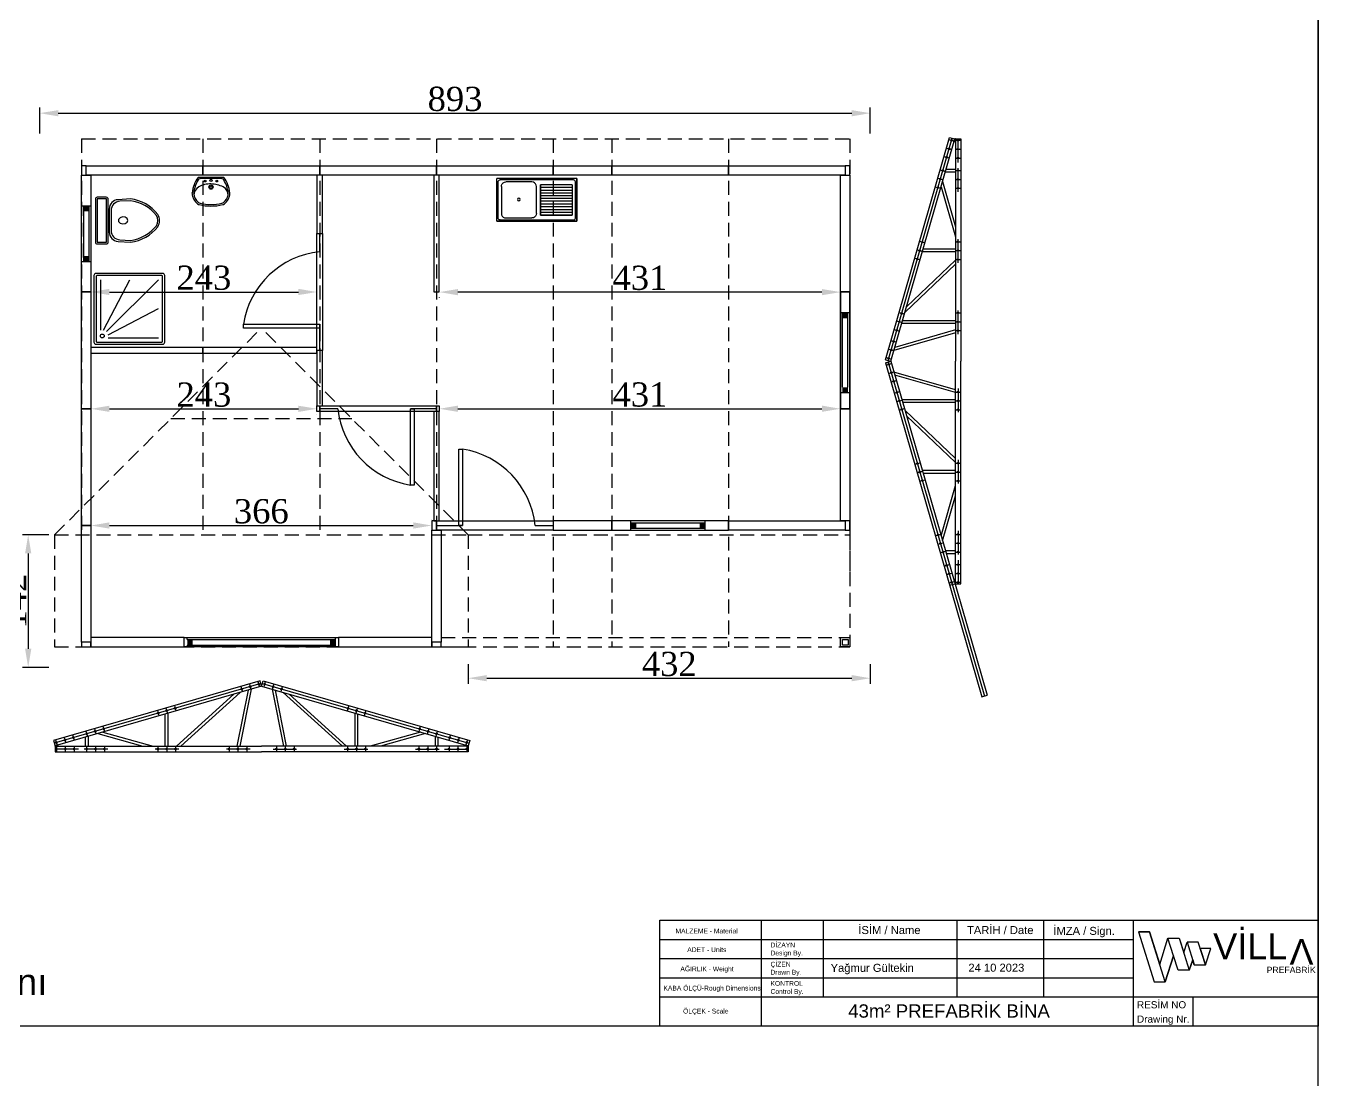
# Model space of a CAD drawing. Header units: millimetres. Extents: x 207124 to 218642, y -214832 to -203379.
# Drawn here: x 208534 to 209950, y -207073 to -205941 of the extents above; entities that cross this region are included whole.
import ezdxf
from ezdxf.enums import TextEntityAlignment as Align

# ---------------------------------------------------------------- set-up
doc = ezdxf.new("R2010")
doc.units = ezdxf.units.MM
doc.header["$MEASUREMENT"] = 0
doc.linetypes.add('DASHED', pattern=[0.75, 0.5, -0.25])
for name, color, linetype in [('1', 250, 'Continuous'), ('Block1', 255, 'Continuous'), ('DUVAR', 7, 'Continuous'), ('KAPI-PEN', 3, 'Continuous'), ('PANO', 11, 'Continuous'), ('TEFRIS', 4, 'Continuous'), ('ZEMİN', 191, 'Continuous'), ('ÖLÇÜLENDİRME', 121, 'Continuous')]:
    doc.layers.add(name, color=color, linetype=linetype)
doc.styles.add('133', font='times.ttf')
doc.styles.get("Standard").update_dxf_attribs({"font": 'arial.ttf'})
doc.dimstyles.new('MAKAS', dxfattribs={"dimscale": 20, "dimtxt": 1.3, "dimasz": 1, "dimexe": 0.3, "dimexo": 0.3, "dimgap": 0.1, "dimtad": 1, "dimrnd": 1, "dimzin": 12, "dimdsep": 46, "dimlunit": 6, "dimtxsty": '133', "dimcen": 0.8, "dimdle": 0.0005, "dimclrd": 4, "dimclre": 6, "dimclrt": 2, "dimazin": 3, "dimtfac": 1, "dimtmove": 0, "dimatfit": 2, "dimldrblk": 'DOTSMALL', "dimfxl": 0, "dimtolj": 1, "dimtzin": 0, "dimarcsym": 0})

# ---------------------------------------------------------------- blocks, each defined once
blk = doc.blocks.new('110')
blk.add_lwpolyline([(74265.2, -40100.5), (74265.2, -40226), (74275.2, -40226), (74275.2, -40100.5)], close=True)
blk = doc.blocks.new('jyt')
at = {"layer": 'PANO', "color": 1}
for p, q in [((-19934.2, -6827.4), (-19934.2, -6747.4)), ((-19928.2, -6827.4), (-19928.2, -6747.4))]:
    blk.add_line(p, q, dxfattribs=at)
for points in [[(-19926.2, -6747.4), (-19936.2, -6747.4)], [(-19926.2, -6833.4), (-19936.2, -6833.4)]]:
    blk.add_lwpolyline(points, dxfattribs=at)
for points in [[(-19928.2, -6747.4), (-19928.2, -6753.4), (-19934.2, -6747.4), (-19934.2, -6753.4)], [(-19928.2, -6833.4), (-19928.2, -6827.4), (-19934.2, -6833.4), (-19934.2, -6827.4)]]:
    blk.add_solid(points, dxfattribs=at)
blk = doc.blocks.new('113')
for points in [[(74265.2, -40728), (74265.2, -40853.5), (74275.2, -40853.5), (74275.2, -40728)], [(74265.2, -40728), (74265.2, -40853.5), (74275.2, -40853.5), (74275.2, -40728)], [(74275.2, -40853.5), (74275.2, -40728), (74265.2, -40728), (74265.2, -40853.5)]]:
    blk.add_lwpolyline(points, close=True)
at = {"layer": 'KAPI-PEN'}
for points in [[(74270.2, -40728), (74270.2, -40756)], [(74270.2, -40834), (74270.2, -40853.5)]]:
    blk.add_lwpolyline(points, dxfattribs=at)
blk.add_lwpolyline([(74270.2, -40834, -0.341049), (74188.2, -40756), (74270.2, -40756), (74270.2, -40752), (74188.2, -40752), (74188.2, -40756)], format="xyb", dxfattribs=at)
blk = doc.blocks.new('ey')
at = {"layer": 'PANO', "color": 1}
for p, q in [((-19606.1, -6885.5), (-19526.1, -6885.5)), ((-19606.1, -6891.5), (-19526.1, -6891.5))]:
    blk.add_line(p, q, dxfattribs=at)
for points in [[(-19606.1, -6893.5), (-19606.1, -6883.5)], [(-19526.1, -6893.5), (-19526.1, -6883.5)]]:
    blk.add_lwpolyline(points, dxfattribs=at)
for points in [[(-19606.1, -6891.5), (-19600.1, -6891.5), (-19606.1, -6885.5), (-19600.1, -6885.5)], [(-19526.1, -6891.5), (-19532.1, -6891.5), (-19526.1, -6885.5), (-19532.1, -6885.5)]]:
    blk.add_solid(points, dxfattribs=at)
blk = doc.blocks.new('gfj')
at = {"layer": 'Block1', "color": 1}
for p, q in [((-3418.2, -20535), (-3418.2, -20533)), ((-3418.2, -20541), (-3418.2, -20543))]:
    blk.add_line(p, q, dxfattribs=at)
at = {"layer": 'PANO', "color": 1}
for p, q in [((-3418.2, -20535), (-3258.7, -20535)), ((-3418.2, -20541), (-3258.7, -20541))]:
    blk.add_line(p, q, dxfattribs=at)
blk.add_lwpolyline([(-3258.7, -20543), (-3258.7, -20533)], dxfattribs=at)
for points in [[(-3418.2, -20541), (-3412.2, -20541), (-3418.2, -20535), (-3412.2, -20535)], [(-3258.7, -20541), (-3264.7, -20541), (-3258.7, -20535), (-3264.7, -20535)]]:
    blk.add_solid(points, dxfattribs=at)
blk = doc.blocks.new('sfjh')
at = {"layer": 'PANO', "color": 1}
for p, q in [((-19665, -7182.8), (-19665, -7242.8)), ((-19659, -7182.8), (-19659, -7242.8))]:
    blk.add_line(p, q, dxfattribs=at)
for points in [[(-19667, -7182.8), (-19657, -7182.8)], [(-19667, -7242.8), (-19657, -7242.8)]]:
    blk.add_lwpolyline(points, dxfattribs=at)
for points in [[(-19665, -7182.8), (-19665, -7188.8), (-19659, -7182.8), (-19659, -7188.8)], [(-19665, -7242.8), (-19665, -7236.8), (-19659, -7242.8), (-19659, -7236.8)]]:
    blk.add_solid(points, dxfattribs=at)
blk = doc.blocks.new('KAPI')
for points in [[(68907.3, -39991.1), (68907.3, -40116.6), (68913.3, -40116.6), (68913.3, -39991.1)], [(68907.3, -39991.1), (68907.3, -40116.6), (68913.3, -40116.6), (68913.3, -39991.1)], [(68913.3, -40116.6), (68913.3, -39991.1), (68907.3, -39991.1), (68907.3, -40116.6)]]:
    blk.add_lwpolyline(points, close=True)
at = {"layer": 'KAPI-PEN'}
for points in [[(68910.3, -39991.1), (68910.3, -40019.1)], [(68910.3, -40097.1), (68910.3, -40116.6)]]:
    blk.add_lwpolyline(points, dxfattribs=at)
blk.add_lwpolyline([(68910.3, -40097.1, -0.341049), (68828.3, -40019.1), (68910.3, -40019.1), (68910.3, -40015.1), (68828.3, -40015.1), (68828.3, -40019.1)], format="xyb", dxfattribs=at)
blk = doc.blocks.new('D')
blk.add_lwpolyline([(69161.3, -39614.6), (69286.8, -39614.6), (69286.8, -39608.6), (69161.3, -39608.6)], close=True)
blk = doc.blocks.new('LAVABO')
at = {"layer": 'TEFRIS'}
for points in [[(13.9, 0, 0.112842), (20.4, 16.5, 0.051406), (20.4, 17.4, 0.218961), (14.4, 28.5, 0.113197), (12.7, 29.3, 0.122001), (-12.7, 29.3, 0.113197), (-14.4, 28.5, 0.218961), (-20.4, 17.4, 0.051406), (-20.4, 16.5, 0.112842), (-13.9, 0)], [(10, 1.2, 0.248162), (13.8, 2.8, 0.097547), (18.6, 16.6, 0.057084), (18.6, 17.5, 0.205938), (13.7, 26.7, 0.12541), (11.8, 27.7, 0.11725), (-11.8, 27.7, 0.12541), (-13.7, 26.7, 0.174088), (-18.3, 19.3, 0.114282), (-18.6, 16.6, 0.097547), (-13.8, 2.8, 0.248162), (-10, 1.2)]]:
    blk.add_lwpolyline(points, format="xyb", close=True, dxfattribs=at)
blk.add_lwpolyline([(-18.3, 19.3, 0.321438), (-13.2, 10.3, 0.098457), (0, 7.1, 0.139763), (13.2, 10.3, 0.277065), (18.3, 19.3)], format="xyb", dxfattribs=at)
for centre, radius in [((-6.2, 4), 0.923), ((0, 10.5), 2.31), ((0, 10.5), 1.42), ((0, 3.2), 1.08), ((6.2, 4), 0.923)]:
    blk.add_circle(centre, radius, dxfattribs=at)
blk = doc.blocks.new('DUS')
at = {"layer": 'TEFRIS'}
for p, q in [((-1.6, 0.7), (-73.1, 0.7)), ((-75.3, -1.6), (-75.3, -73.1)), ((-73.1, -2.4), (-73.1, -72.3)), ((-2.4, -1.6), (-72.3, -1.6)), ((-14.5, -6.2), (-68.5, -6.2)), ((-14.6, -9.6), (-68.5, -37.7)), ((-12.9, -12.9), (-68.5, -68.5)), ((-1.6, -72.3), (-1.6, -2.4)), ((0.7, -73.1), (0.7, -1.6)), ((-9.6, -14.6), (-37.7, -68.5)), ((-6.2, -68.5), (-6.2, -14.5)), ((-73.1, -75.3), (-1.6, -75.3)), ((-72.3, -73.1), (-2.4, -73.1))]:
    blk.add_line(p, q, dxfattribs=at)
blk.add_circle((-8.2, -8.2), 2.03, dxfattribs=at)
for centre, radius, start, end in [((-73.1, -1.6), 2.28, 90, 180), ((-1.6, -1.6), 2.28, 0, 90), ((-72.3, -2.4), 0.76, 90, 180), ((-2.4, -2.4), 0.76, 360, 90), ((-73.1, -73.1), 2.28, 180, 270), ((-72.3, -72.3), 0.76, 180, 270), ((-2.4, -72.3), 0.76, 270, 0), ((-1.6, -73.1), 2.28, 270, 360)]:
    blk.add_arc(centre, radius, start, end, dxfattribs=at)
blk = doc.blocks.new('KLOZET')
at = {"layer": 'TEFRIS'}
for p, q in [((-15, 12.4), (-13.8, 12.4)), ((-15, -12.4), (-13.8, -12.4))]:
    blk.add_line(p, q, dxfattribs=at)
for points in [[(-67.2, -6.6, 0.199825), (-37.9, -23.2), (-24.4, -22.4, 0.397632), (-15, -12.4), (-15, 12.4, 0.397632), (-24.4, 22.4), (-37.9, 23.2, 0.199825), (-67.2, 6.6, 0.284389)], [(-37.8, -21.3), (-26.4, -20.7, 0.398989), (-16.9, -10.7), (-16.9, 10.7, 0.398989), (-26.4, 20.7), (-37.8, 21.3, 0.197715), (-65.7, 5.6, 0.284389), (-65.7, -5.6, 0.197715)], [(-2, -25.1, 0.414214), (0, -23.1), (0, 23.1, 0.414214), (-2, 25.1), (-11.8, 25.1, 0.414214), (-13.8, 23.1), (-13.8, -23.1, 0.414214), (-11.8, -25.1)]]:
    blk.add_lwpolyline(points, format="xyb", close=True, dxfattribs=at)
blk.add_lwpolyline([(-11.9, -23.2), (-1.9, -23.2), (-1.9, 23.2), (-11.9, 23.2)], close=True, dxfattribs=at)
at = {"layer": 'TEFRIS', "linetype": 'Continuous'}
blk.add_polyline3d([(-35, -0.1, 0), (-34.2, -2.2, 0), (-32, -3.6, 0), (-29.1, -3.9, 0), (-26.5, -3, 0), (-24.9, -1.2, 0), (-24.9, 0.9, 0), (-26.5, 2.7, 0), (-29.1, 3.6, 0), (-32, 3.3, 0), (-34.2, 1.9, 0), (-35, -0.1, 0)], dxfattribs=at)
blk = doc.blocks.new('EVYE')
at = {"layer": 'TEFRIS'}
for p, q in [((-45.2, 24.7), (40.8, 24.7)), ((-45.2, 24.7), (-45.2, -21.3)), ((-41.7, 23.2), (37.3, 23.2)), ((-40.2, -12.8, -1.5), (-40.2, 16.2, -1.5)), ((-35.4, 21, -1.5), (-7.4, 21, -1.5)), ((35.8, 18.1, -1.7), (1.9, 18.1, -1.7)), ((1.9, 18.1, -1.7), (1.9, -14.6, -1.7)), ((35.8, 15.1, -1.7), (1.9, 15.1, -1.7)), ((35.8, -14.6, -1.7), (35.8, 18.1, -1.7)), ((40.8, 24.7), (40.8, -21.3)), ((35.8, 12.2, -1.7), (1.9, 12.2, -1.7)), ((35.8, 9.2, -1.7), (1.9, 9.2, -1.7)), ((35.8, 6.2, -1.7), (1.9, 6.2, -1.7)), ((35.8, 3.2, -1.7), (1.9, 3.2, -1.7)), ((35.8, 0.3, -1.7), (1.9, 0.3, -1.7)), ((35.8, -2.7, -1.7), (1.9, -2.7, -1.7)), ((35.8, -5.7, -1.7), (1.9, -5.7, -1.7)), ((35.8, -8.6, -1.7), (1.9, -8.6, -1.7)), ((35.8, -11.6, -1.7), (1.9, -11.6, -1.7)), ((40.8, -21.3), (-45.2, -21.3)), ((37.3, -19.8), (-41.8, -19.8)), ((35.8, -14.6, -1.7), (1.9, -14.6, -1.7))]:
    blk.add_line(p, q, dxfattribs=at)
blk.add_circle((-21.4, 1.3, -4.5), 1.49, dxfattribs=at)
for points, invisible_edges in [([(-35.4, 21, -1.5), (-80.6, 20.6, -1.5), (-36.9, 20.8, -1.5)], 3), ([(-36.9, 20.8, -1.5), (-80.6, 20.6, -1.5), (-38.2, 20.1, -1.5)], 3), ([(-38.2, -16.7, -1.5), (-79.5, 21.7, -1.5), (-39.3, -15.6, -1.5)], 3), ([(-39.3, -15.6, -1.5), (-79.5, 21.7, -1.5), (-40, -14.3, -1.5)], 3), ([(-40, -14.3, -1.5), (-79.5, 21.7, -1.5), (-40.2, -12.8, -1.5)], 3), ([(-38.2, 20.1, -1.5), (-79.5, -18.3, -1.5), (-39.3, 19, -1.5)], 3), ([(-39.3, 19, -1.5), (-79.5, -18.3, -1.5), (-40, 17.7, -1.5)], 3), ([(-40, 17.7, -1.5), (-79.5, -18.3, -1.5), (-40.2, 16.2, -1.5)], 3), ([(37.3, 23.2), (40.8, 24.7), (-45.2, 24.7)], 13), ([(37.3, 23.2), (-45.2, 24.7), (37.3, 23.2)], 3), ([(-45.2, 24.7), (-41.7, 23.2), (37.3, 23.2)], 13), ([(-43.6, 22), (-45.2, 24.7), (-43.1, 22.6)], 3), ([(-43.7, -17.8), (-45.2, 24.7), (-43.7, 21.2)], 3), ([(-43.1, 22.6), (-45.2, 24.7), (-42.5, 23)], 3), ([(-42.5, 23), (-45.2, 24.7), (-41.8, 23.2)], 3), ([(-43.7, 21.2), (-45.2, 24.7), (-43.7, 21.2)], 3), ([(-43.7, 21.2), (-45.2, 24.7), (-43.6, 22)], 3), ([(-43.7, -17.8), (-45.2, 24.7), (-43.7, -17.8)], 3), ([(-41.8, 23.2), (40.8, 24.7), (-41.7, 23.2)], 3), ([(-7.4, 21, -1.5), (37.8, 20.6, -1.5), (-5.9, 20.8, -1.5)], 3), ([(-5.9, 20.8, -1.5), (37.8, 20.6, -1.5), (-4.6, 20.1, -1.5)], 3), ([(-4.6, -16.7, -1.5), (36.7, 21.7, -1.5), (-3.5, -15.6, -1.5)], 3), ([(-4.6, 20.1, -1.5), (36.7, -18.3, -1.5), (-3.5, 19, -1.5)], 3), ([(-3.5, -15.6, -1.5), (36.7, 21.7, -1.5), (-2.9, -14.3, -1.5)], 3), ([(-3.5, 19, -1.5), (36.7, -18.3, -1.5), (-2.9, 17.7, -1.5)], 3), ([(-2.9, -14.3, -1.5), (36.7, 21.7, -1.5), (-2.6, -12.8, -1.5)], 3), ([(-2.9, 17.7, -1.5), (36.7, -18.3, -1.5), (-2.6, 16.2, -1.5)], 3), ([(-2.6, -12.8, -1.5), (36.7, 21.7, -1.5), (-2.6, 16.2, -1.5)], 3), ([(1.9, -14.6, -1.7), (1.9, 18.1, -1.7), (35.8, 18.1, -1.7)], 12), ([(38.1, 23), (40.8, 24.7), (37.3, 23.2)], 3), ([(38.7, 22.6), (40.8, 24.7), (38.1, 23)], 3), ([(39.1, 22), (40.8, 24.7), (38.7, 22.6)], 3), ([(39.3, 21.2), (40.8, 24.7), (39.1, 22)], 3), ([(39.3, -17.8), (40.8, -21.3), (40.8, 24.7)], 13), ([(39.3, -17.8), (40.8, 24.7), (39.3, -17.8)], 3), ([(39.3, -17.8), (40.8, 24.7), (39.3, 21.2)], 3), ([(39.3, 21.2), (40.8, 24.7), (39.3, 21.2)], 3), ([(-36.9, -17.4, -1.5), (-80.6, -17.2, -1.5), (-38.2, -16.7, -1.5)], 3), ([(-35.4, -17.6, -1.5), (-80.6, -17.2, -1.5), (-36.9, -17.4, -1.5)], 3), ([(-43.6, -18.6), (-45.2, -21.3), (-43.7, -17.8)], 3), ([(-43.1, -19.2), (-45.2, -21.3), (-43.6, -18.6)], 3), ([(-42.5, -19.6), (-45.2, -21.3), (-43.1, -19.2)], 3), ([(-41.8, -19.8), (-45.2, -21.3), (-42.5, -19.6)], 3), ([(-41.7, -19.8), (-45.2, -21.3), (-41.8, -19.8)], 3), ([(-35.4, -17.6, -1.5), (37.7, -17.6, -1.5), (-7.4, -17.6, -1.5)], 3), ([(-7.4, -17.6, -1.5), (37.8, -17.2, -1.5), (-5.9, -17.4, -1.5)], 3), ([(-5.9, -17.4, -1.5), (37.8, -17.2, -1.5), (-4.6, -16.7, -1.5)], 3), ([(37.3, -19.8), (40.8, -21.3), (38.1, -19.6)], 3), ([(37.3, -19.8), (40.8, -21.3), (37.3, -19.8)], 3), ([(38.1, -19.6), (40.8, -21.3), (38.7, -19.2)], 3), ([(38.7, -19.2), (40.8, -21.3), (39.1, -18.6)], 3), ([(39.1, -18.6), (40.8, -21.3), (39.3, -17.8)], 3)]:
    blk.add_3dface(points, dxfattribs=dict(at, invisible_edges=invisible_edges))
blk = doc.blocks.new('*D7489')
at = {"layer": 'Defpoints', "color": 0}
for p in [(209441.5, -206034.4), (208548.8, -206062.1), (209441.5, -206062.1)]:
    blk.add_point(p, dxfattribs=at)
at = {"layer": 'DUVAR', "color": 6, "lineweight": -2}
for p, q in [((208548.8, -206056.1), (208548.8, -206028.4)), ((209441.5, -206056.1), (209441.5, -206028.4))]:
    blk.add_line(p, q, dxfattribs=at)
at = {"layer": 'DUVAR', "color": 4, "lineweight": -2}
blk.add_line((208568.8, -206034.4), (209421.5, -206034.4), dxfattribs=at)
at = {"layer": 'DUVAR', "color": 4}
for points in [[(208568.8, -206031.1), (208568.8, -206037.8), (208548.8, -206034.4)], [(209421.5, -206037.8), (209421.5, -206031.1), (209441.5, -206034.4)]]:
    blk.add_solid(points, dxfattribs=at)
at = {"layer": 'DUVAR', "color": 2, "insert": (208995.2, -206019.2), "char_height": 26, "attachment_point": 5, "style": '133'}
blk.add_mtext('\\A1;893', dxfattribs=at)
blk = doc.blocks.new('_DotSmall')
at = {"color": 0, "linetype": 'ByBlock', "const_width": 0.5}
blk.add_lwpolyline([(-0.0625, 0, 1), (0.0625, 0, 1)], format="xyb", close=True, dxfattribs=at)
blk = doc.blocks.new('*D7490')
at = {"layer": 'Defpoints', "color": 0}
for p in [(208564.8, -206487.6), (208536.5, -206630.1), (208564.8, -206630.1)]:
    blk.add_point(p, dxfattribs=at)
at = {"layer": 'DUVAR', "color": 6, "lineweight": -2}
for p, q in [((208558.8, -206487.6), (208530.5, -206487.6)), ((208558.8, -206630.1), (208530.5, -206630.1))]:
    blk.add_line(p, q, dxfattribs=at)
at = {"layer": 'DUVAR', "color": 4, "lineweight": -2}
blk.add_line((208536.5, -206507.6), (208536.5, -206610.1), dxfattribs=at)
at = {"layer": 'DUVAR', "color": 4}
for points in [[(208539.8, -206507.6), (208533.1, -206507.6), (208536.5, -206487.6)], [(208533.1, -206610.1), (208539.8, -206610.1), (208536.5, -206630.1)]]:
    blk.add_solid(points, dxfattribs=at)
at = {"layer": 'DUVAR', "color": 2, "insert": (208521.5, -206558.8), "char_height": 26, "attachment_point": 5, "rotation": 90, "style": '133'}
blk.add_mtext('\\A1;142', dxfattribs=at)
blk = doc.blocks.new('*D7491')
at = {"layer": 'Defpoints', "color": 0}
for p in [(209009.3, -206620.5), (209441.5, -206620.5), (209441.5, -206641.7)]:
    blk.add_point(p, dxfattribs=at)
at = {"layer": 'DUVAR', "color": 6, "lineweight": -2}
for p, q in [((209009.3, -206626.5), (209009.3, -206647.7)), ((209441.5, -206626.5), (209441.5, -206647.7))]:
    blk.add_line(p, q, dxfattribs=at)
at = {"layer": 'DUVAR', "color": 4, "lineweight": -2}
blk.add_line((209029.3, -206641.7), (209421.5, -206641.7), dxfattribs=at)
at = {"layer": 'DUVAR', "color": 4}
for points in [[(209029.3, -206638.3), (209029.3, -206645), (209009.3, -206641.7)], [(209421.5, -206645), (209421.5, -206638.3), (209441.5, -206641.7)]]:
    blk.add_solid(points, dxfattribs=at)
at = {"layer": 'DUVAR', "color": 2, "insert": (209225.4, -206626.5), "char_height": 26, "attachment_point": 5, "style": '133'}
blk.add_mtext('\\A1;432', dxfattribs=at)
blk = doc.blocks.new('*D7493')
at = {"layer": 'Defpoints', "color": 0}
for p in [(208603.8, -206477.6), (208970.3, -206477.6), (208970.3, -206477.6)]:
    blk.add_point(p, dxfattribs=at)
at = {"layer": 'DUVAR', "color": 6, "lineweight": -2}
for p, q in [((208603.8, -206471.6), (208603.8, -206471.6)), ((208970.3, -206471.6), (208970.3, -206471.6))]:
    blk.add_line(p, q, dxfattribs=at)
at = {"layer": 'DUVAR', "color": 4, "lineweight": -2}
blk.add_line((208623.8, -206477.6), (208950.3, -206477.6), dxfattribs=at)
at = {"layer": 'DUVAR', "color": 4}
for points in [[(208623.8, -206474.2), (208623.8, -206480.9), (208603.8, -206477.6)], [(208950.3, -206480.9), (208950.3, -206474.2), (208970.3, -206477.6)]]:
    blk.add_solid(points, dxfattribs=at)
at = {"layer": 'DUVAR', "color": 2, "insert": (208787, -206462.4), "char_height": 26, "attachment_point": 5, "style": '133'}
blk.add_mtext('\\A1;366', dxfattribs=at)
blk = doc.blocks.new('*D7494')
at = {"layer": 'Defpoints', "color": 0}
for p in [(208603.8, -206352.1), (208846.8, -206352.1), (208846.8, -206352.1)]:
    blk.add_point(p, dxfattribs=at)
at = {"layer": 'DUVAR', "color": 4, "lineweight": -2}
blk.add_line((208623.8, -206352.1), (208826.8, -206352.1), dxfattribs=at)
at = {"layer": 'DUVAR', "color": 6, "lineweight": -2}
for p, q in [((208603.8, -206358.1), (208603.8, -206358.1)), ((208846.8, -206358.1), (208846.8, -206358.1))]:
    blk.add_line(p, q, dxfattribs=at)
at = {"layer": 'DUVAR', "color": 4}
for points in [[(208623.8, -206348.8), (208623.8, -206355.5), (208603.8, -206352.1)], [(208826.8, -206355.5), (208826.8, -206348.8), (208846.8, -206352.1)]]:
    blk.add_solid(points, dxfattribs=at)
at = {"layer": 'DUVAR', "color": 2, "insert": (208725.3, -206337), "char_height": 26, "attachment_point": 5, "style": '133'}
blk.add_mtext('\\A1;243', dxfattribs=at)
blk = doc.blocks.new('*D7495')
at = {"layer": 'Defpoints', "color": 0}
for p in [(208603.8, -206226.6), (208846.8, -206226.6), (208846.8, -206226.6)]:
    blk.add_point(p, dxfattribs=at)
at = {"layer": 'DUVAR', "color": 6, "lineweight": -2}
for p, q in [((208603.8, -206220.6), (208603.8, -206220.6)), ((208846.8, -206220.6), (208846.8, -206220.6))]:
    blk.add_line(p, q, dxfattribs=at)
at = {"layer": 'DUVAR', "color": 4, "lineweight": -2}
blk.add_line((208623.8, -206226.6), (208826.8, -206226.6), dxfattribs=at)
at = {"layer": 'DUVAR', "color": 4}
for points in [[(208623.8, -206223.2), (208623.8, -206229.9), (208603.8, -206226.6)], [(208826.8, -206229.9), (208826.8, -206223.2), (208846.8, -206226.6)]]:
    blk.add_solid(points, dxfattribs=at)
at = {"layer": 'DUVAR', "color": 2, "insert": (208725.3, -206211.4), "char_height": 26, "attachment_point": 5, "style": '133'}
blk.add_mtext('\\A1;243', dxfattribs=at)
blk = doc.blocks.new('*D7496')
at = {"layer": 'Defpoints', "color": 0}
for p in [(208978.3, -206352.1), (209409.5, -206352.1), (209409.5, -206352.1)]:
    blk.add_point(p, dxfattribs=at)
at = {"layer": 'DUVAR', "color": 6, "lineweight": -2}
for p, q in [((208978.3, -206346.1), (208978.3, -206346.1)), ((209409.5, -206346.1), (209409.5, -206346.1))]:
    blk.add_line(p, q, dxfattribs=at)
at = {"layer": 'DUVAR', "color": 4, "lineweight": -2}
blk.add_line((208998.3, -206352.1), (209389.5, -206352.1), dxfattribs=at)
at = {"layer": 'DUVAR', "color": 4}
for points in [[(208998.3, -206348.7), (208998.3, -206355.4), (208978.3, -206352.1)], [(209389.5, -206355.4), (209389.5, -206348.7), (209409.5, -206352.1)]]:
    blk.add_solid(points, dxfattribs=at)
at = {"layer": 'DUVAR', "color": 2, "insert": (209193.9, -206336.9), "char_height": 26, "attachment_point": 5, "style": '133'}
blk.add_mtext('\\A1;431', dxfattribs=at)
blk = doc.blocks.new('*D7497')
at = {"layer": 'Defpoints', "color": 0}
for p in [(208978.3, -206226.6), (208978.3, -206226.7), (209409.5, -206226.6)]:
    blk.add_point(p, dxfattribs=at)
at = {"layer": 'DUVAR', "color": 4, "lineweight": -2}
blk.add_line((209389.5, -206226.7), (208998.3, -206226.7), dxfattribs=at)
at = {"layer": 'DUVAR', "color": 6, "lineweight": -2}
for p, q in [((208978.3, -206232.6), (208978.3, -206232.7)), ((209409.5, -206232.6), (209409.5, -206232.7))]:
    blk.add_line(p, q, dxfattribs=at)
at = {"layer": 'DUVAR', "color": 4}
for points in [[(208998.3, -206223.4), (208998.3, -206230.1), (208978.3, -206226.7)], [(209389.5, -206230.1), (209389.5, -206223.4), (209409.5, -206226.7)]]:
    blk.add_solid(points, dxfattribs=at)
at = {"layer": 'DUVAR', "color": 2, "insert": (209193.9, -206211.5), "char_height": 26, "attachment_point": 5, "style": '133'}
blk.add_mtext('\\A1;431', dxfattribs=at)

msp = doc.modelspace()

# ---------------------------------------------------------------- linework, layer by layer
at = {"linetype": 'Continuous', "lineweight": 25}
msp.add_line((209922.706, -206984.35), (209215.402, -206984.35), dxfattribs=at)
at = {"color": 254, "linetype": 'Continuous', "lineweight": 25, "ltscale": 1}
for p, q in [((209922.706, -206984.35), (209723.896, -206984.35)), ((209788.168, -206984.35), (209788.168, -207015.685))]:
    msp.add_line(p, q, dxfattribs=at)
at = {"color": 2}
for points in [[(209922.706, -203379.081), (218639.793, -203379.081), (218639.793, -209105.744), (209922.706, -209105.744)], [(209922.706, -207015.685), (208135.971, -207015.685), (208135.971, -205803.483), (209922.706, -205803.483)], [(209215.402, -206901.767), (209922.706, -206901.767), (209922.706, -207015.685), (209215.402, -207015.685)]]:
    msp.add_lwpolyline(points, close=True, dxfattribs=at)
for points in [[(208603.797, -206101.079), (208603.797, -206226.579), (208593.797, -206226.579), (208593.797, -206101.079)], [(208593.797, -206226.579), (208593.797, -206101.079), (208603.797, -206101.079), (208603.797, -206226.579)], [(208846.797, -206101.079), (208846.797, -206163.83), (208852.797, -206163.83), (208852.797, -206101.079)], [(209100.797, -206091.079), (209163.547, -206091.079), (209163.547, -206101.079), (209100.797, -206101.079)], [(209409.547, -206352.079), (209409.547, -206226.579), (209419.547, -206226.579), (209419.547, -206352.079)], [(209409.547, -206352.079), (209409.547, -206226.579), (209419.547, -206226.579), (209419.547, -206352.079)], [(209409.547, -206352.079), (209409.547, -206226.579), (209419.547, -206226.579), (209419.547, -206352.079)], [(209419.547, -206352.079), (209419.547, -206226.579), (209409.547, -206226.579), (209409.547, -206352.079)], [(208603.797, -206292.329), (208724.297, -206292.329), (208724.297, -206286.329), (208603.797, -206286.329)], [(208724.297, -206292.329), (208846.797, -206292.329), (208846.797, -206286.329), (208724.297, -206286.329)], [(208846.797, -206289.329), (208846.797, -206349.079), (208852.797, -206349.079), (208852.797, -206289.329)], [(208975.297, -206355.079), (208849.797, -206355.079), (208849.797, -206349.079), (208975.297, -206349.079)], [(208975.297, -206355.079), (208849.797, -206355.079), (208849.797, -206349.079), (208975.297, -206349.079)], [(208849.797, -206349.079), (208975.297, -206349.079), (208975.297, -206355.079), (208849.797, -206355.079)], [(208972.297, -206355.079), (208972.297, -206472.579), (208978.297, -206472.579), (208978.297, -206355.079)], [(209409.547, -206472.579), (209409.547, -206352.079), (209419.547, -206352.079), (209419.547, -206472.579)], [(208970.297, -206603.079), (208970.297, -206482.579), (208980.297, -206482.579), (208980.297, -206603.079)], [(209100.797, -206482.579), (209163.547, -206482.579), (209163.547, -206472.579), (209100.797, -206472.579)], [(209163.547, -206482.579), (209289.047, -206482.579), (209289.047, -206472.579), (209163.547, -206472.579)], [(208603.797, -206608.079), (208704.047, -206608.079), (208704.047, -206598.079), (208603.797, -206598.079)], [(208870.047, -206608.079), (208704.047, -206608.079), (208704.047, -206598.079), (208870.047, -206598.079)], [(208870.047, -206608.079), (208970.297, -206608.079), (208970.297, -206598.079), (208870.047, -206598.079)]]:
    msp.add_lwpolyline(points, close=True)
msp.add_lwpolyline([(209729.644, -206914.389), (209746.545, -206968.052), (209758.314, -206968.052), (209741.691, -206914.389), (209729.644, -206914.389), (209741.691, -206914.389), (209752.475, -206949.204), (209761.403, -206921.101), (209773.465, -206921.101), (209784.204, -206955.501), (209772.288, -206955.501), (209767.419, -206940.112), (209758.314, -206968.052), (209767.419, -206940.112), (209761.403, -206921.101), (209773.465, -206921.101), (209778.301, -206936.592), (209782.144, -206925.217), (209789.646, -206949.767), (209788.005, -206944.396), (209784.204, -206955.501), (209788.005, -206944.396), (209789.646, -206949.767), (209801.709, -206949.767), (209807.446, -206932.126), (209796.001, -206932.126), (209801.709, -206949.767), (209793.765, -206925.217), (209782.144, -206925.217)])
at = {"layer": '1', "color": 7, "linetype": 'Continuous', "lineweight": 25, "ltscale": 1}
for p, q in [((209324.651, -207015.685), (209324.651, -206901.767)), ((209723.896, -206901.767), (209723.896, -207015.685))]:
    msp.add_line(p, q, dxfattribs=at)
at = {"layer": '1', "color": 254, "linetype": 'Continuous', "lineweight": 25, "ltscale": 1, "flags": 128}
for points in [[(209390.89, -206901.767), (209390.89, -206984.35), (209390.89, -206984.35)], [(209534.527, -206901.767), (209534.527, -206984.876)], [(209627.454, -206901.767), (209627.454, -206984.35)]]:
    msp.add_lwpolyline(points, dxfattribs=at)
at = {"layer": '1', "color": 255, "linetype": 'Continuous', "lineweight": 25, "ltscale": 1, "flags": 128}
for points in [[(209215.402, -206922.413), (209390.89, -206922.413), (209534.527, -206922.413), (209593.045, -206922.413), (209723.896, -206922.413)], [(209215.402, -206943.058), (209390.89, -206943.058), (209534.527, -206943.058), (209593.045, -206943.058), (209723.896, -206943.058)], [(209215.402, -206963.704), (209390.89, -206963.704), (209534.527, -206963.704), (209593.045, -206963.704), (209723.896, -206963.704)]]:
    msp.add_lwpolyline(points, dxfattribs=at)
at = {"layer": 'Block1', "color": 1, "linetype": 'DASHED', "ltscale": 30}
for p, q in [((208593.797, -206062.079), (208593.797, -206487.579)), ((208593.797, -206062.079), (209419.547, -206062.079)), ((208724.297, -206062.079), (208724.297, -206487.579)), ((208849.797, -206062.079), (208849.797, -206487.579)), ((208975.297, -206062.079), (208975.297, -206487.579)), ((209100.797, -206062.079), (209100.797, -206608.079)), ((209163.547, -206062.079), (209163.547, -206608.079)), ((209289.047, -206062.079), (209289.047, -206608.079)), ((209419.547, -206062.079), (209419.547, -206540.329)), ((208564.797, -206487.579), (208787.047, -206265.329)), ((209009.297, -206487.579), (208787.047, -206265.329)), ((208689.797, -206362.579), (208884.297, -206362.579)), ((209419.547, -206482.579), (209419.547, -206608.079)), ((208564.797, -206487.579), (209009.297, -206487.579)), ((208564.797, -206487.579), (208564.797, -206608.079)), ((209009.297, -206487.579), (209419.547, -206487.579)), ((209009.297, -206487.579), (209009.297, -206608.079)), ((208564.797, -206608.079), (209009.297, -206608.079)), ((208980.297, -206598.079), (209419.547, -206598.079)), ((208980.297, -206608.079), (209419.547, -206608.079))]:
    msp.add_line(p, q, dxfattribs=at)
at = {"layer": 'Block1', "color": 1}
for p, q in [((209457.794, -206299.418), (209526.672, -206060.418)), ((209463.56, -206301.079), (209532.437, -206062.079)), ((209526.672, -206060.418), (209532.437, -206062.079)), ((209532.883, -206065.079), (209531.572, -206065.079)), ((209532.883, -206062.079), (209532.437, -206062.079)), ((209532.883, -206062.079), (209532.883, -206301.079)), ((209532.883, -206062.079), (209538.883, -206062.079)), ((209538.883, -206062.079), (209538.883, -206301.079)), ((209522.206, -206097.579), (209532.883, -206097.579)), ((209523.071, -206094.579), (209532.883, -206094.579)), ((209517.642, -206113.417), (209532.883, -206167.467)), ((209519.217, -206107.95), (209532.883, -206156.413)), ((209532.883, -206183.579), (209497.422, -206183.579)), ((209532.883, -206180.579), (209498.287, -206180.579)), ((209532.883, -206196.52), (209478.8, -206248.197)), ((209532.883, -206192.371), (209480.45, -206242.471)), ((209475.376, -206260.079), (209532.883, -206260.079)), ((209476.24, -206257.079), (209532.883, -206257.079)), ((209457.794, -206302.741), (209561.254, -206661.741)), ((209463.56, -206301.079), (209567.02, -206660.079)), ((209532.883, -206540.079), (209532.883, -206301.079)), ((209538.883, -206540.079), (209538.883, -206301.079)), ((209475.376, -206342.079), (209532.883, -206342.079)), ((209476.24, -206345.079), (209532.883, -206345.079)), ((209532.883, -206405.638), (209478.8, -206353.962)), ((209532.883, -206409.788), (209480.45, -206359.688)), ((209532.883, -206418.579), (209497.422, -206418.579)), ((209532.883, -206421.579), (209498.287, -206421.579)), ((209517.642, -206488.742), (209532.883, -206434.692)), ((209519.217, -206494.208), (209532.883, -206445.746)), ((209522.206, -206504.579), (209532.883, -206504.579)), ((209523.071, -206507.579), (209532.883, -206507.579)), ((209532.883, -206537.079), (209531.572, -206537.079)), ((209526.672, -206541.741), (209532.437, -206540.079)), ((209532.883, -206540.079), (209532.437, -206540.079)), ((209532.883, -206540.079), (209538.883, -206540.079)), ((208785.635, -206644.585), (208563.635, -206708.563)), ((208787.297, -206650.35), (208565.297, -206714.328)), ((208787.297, -206650.35), (208785.635, -206644.585)), ((208787.297, -206650.35), (208788.958, -206644.585)), ((208787.297, -206650.35), (209009.297, -206714.328)), ((208788.958, -206644.585), (209010.958, -206708.563)), ((209561.254, -206661.741), (209567.02, -206660.079)), ((208683.796, -206714.774), (208683.796, -206680.178)), ((208686.797, -206714.774), (208686.796, -206679.313)), ((208887.797, -206714.774), (208887.797, -206679.313)), ((208890.797, -206714.774), (208890.797, -206680.178)), ((208563.635, -206708.563), (208565.297, -206714.328)), ((208597.797, -206704.962), (208597.797, -206714.774)), ((208600.797, -206704.097), (208600.797, -206714.774)), ((208611.167, -206701.109), (208659.63, -206714.774)), ((208616.634, -206699.533), (208670.684, -206714.774)), ((208957.959, -206699.533), (208903.909, -206714.774)), ((208963.426, -206701.109), (208914.963, -206714.774)), ((208973.797, -206704.097), (208973.797, -206714.774)), ((208976.797, -206704.962), (208976.797, -206714.774)), ((209010.958, -206708.563), (209009.297, -206714.328)), ((208565.297, -206714.774), (208565.297, -206714.328)), ((208565.297, -206714.774), (208787.297, -206714.774)), ((208565.297, -206714.774), (208565.297, -206720.774)), ((208565.297, -206720.774), (208787.297, -206720.774)), ((208568.297, -206714.774), (208568.297, -206713.464)), ((209009.297, -206714.774), (208787.297, -206714.774)), ((209009.297, -206720.774), (208787.297, -206720.774)), ((209006.297, -206714.774), (209006.297, -206713.464)), ((209009.297, -206714.774), (209009.297, -206714.328)), ((209009.297, -206714.774), (209009.297, -206720.774))]:
    msp.add_line(p, q, dxfattribs=at)
at = {"layer": 'Block1', "color": 2}
for p, q in [((209460.677, -206300.249), (209529.554, -206061.249)), ((209523.369, -206071.877), (209529.135, -206073.539)), ((209526, -206062.749), (209531.765, -206064.41)), ((209532.883, -206063.579), (209538.883, -206063.579)), ((209520.738, -206081.006), (209526.504, -206082.667)), ((209532.883, -206073.079), (209538.883, -206073.079)), ((209532.883, -206082.579), (209538.883, -206082.579)), ((209516.634, -206095.249), (209522.399, -206096.91)), ((209532.883, -206096.079), (209538.883, -206096.079)), ((209511.372, -206113.506), (209517.138, -206115.167)), ((209514.003, -206104.377), (209519.768, -206106.039)), ((209532.883, -206105.579), (209538.883, -206105.579)), ((209532.883, -206115.079), (209538.883, -206115.079)), ((209491.85, -206181.249), (209497.615, -206182.91)), ((209494.48, -206172.12), (209500.246, -206173.782)), ((209532.883, -206172.579), (209538.883, -206172.579)), ((209532.883, -206182.079), (209538.883, -206182.079)), ((209489.219, -206190.377), (209494.984, -206192.039)), ((209532.883, -206191.579), (209538.883, -206191.579)), ((209472.434, -206248.62), (209478.199, -206250.281)), ((209532.883, -206249.079), (209538.883, -206249.079)), ((209467.172, -206266.877), (209472.938, -206268.538)), ((209469.803, -206257.748), (209475.568, -206259.41)), ((209532.883, -206258.579), (209538.883, -206258.579)), ((209532.883, -206268.079), (209538.883, -206268.079)), ((209463.728, -206278.83), (209469.493, -206280.492)), ((209458.466, -206297.087), (209464.232, -206298.749)), ((209461.097, -206287.959), (209466.862, -206289.62)), ((209458.466, -206305.072), (209464.232, -206303.41)), ((209460.677, -206301.91), (209564.137, -206660.91)), ((209461.097, -206314.2), (209466.862, -206312.539)), ((209463.728, -206323.329), (209469.493, -206321.667)), ((209467.172, -206335.282), (209472.938, -206333.62)), ((209532.883, -206334.079), (209538.883, -206334.079)), ((209469.803, -206344.41), (209475.568, -206342.749)), ((209472.434, -206353.539), (209478.199, -206351.877)), ((209532.883, -206343.579), (209538.883, -206343.579)), ((209532.883, -206353.079), (209538.883, -206353.079)), ((209489.219, -206411.782), (209494.984, -206410.12)), ((209532.883, -206410.579), (209538.883, -206410.579)), ((209491.85, -206420.91), (209497.615, -206419.249)), ((209532.883, -206420.079), (209538.883, -206420.079)), ((209494.48, -206430.039), (209500.246, -206428.377)), ((209532.883, -206429.579), (209538.883, -206429.579)), ((209511.372, -206488.653), (209517.138, -206486.992)), ((209514.003, -206497.782), (209519.768, -206496.12)), ((209532.883, -206487.079), (209538.883, -206487.079)), ((209532.883, -206496.579), (209538.883, -206496.579)), ((209516.634, -206506.91), (209522.399, -206505.249)), ((209532.883, -206506.079), (209538.883, -206506.079)), ((209520.738, -206521.153), (209526.504, -206519.492)), ((209532.883, -206519.579), (209538.883, -206519.579)), ((209523.369, -206530.282), (209529.135, -206528.62)), ((209526, -206539.41), (209531.765, -206537.749)), ((209532.883, -206529.079), (209538.883, -206529.079)), ((209532.883, -206538.579), (209538.883, -206538.579)), ((208786.466, -206647.468), (208564.466, -206711.446)), ((208765.047, -206650.518), (208766.709, -206656.283)), ((208774.176, -206647.887), (208775.837, -206653.653)), ((208783.304, -206645.257), (208784.966, -206651.022)), ((208788.127, -206647.468), (209010.127, -206711.446)), ((208791.289, -206645.257), (208789.627, -206651.022)), ((208800.417, -206647.887), (208798.756, -206653.653)), ((208809.546, -206650.518), (208807.884, -206656.283)), ((208675.337, -206676.371), (208676.999, -206682.137)), ((208684.466, -206673.741), (208686.127, -206679.506)), ((208693.594, -206671.11), (208695.256, -206676.875)), ((208880.999, -206671.11), (208879.337, -206676.875)), ((208890.127, -206673.741), (208888.466, -206679.506)), ((208899.256, -206676.371), (208897.594, -206682.137)), ((208616.723, -206693.263), (208618.384, -206699.029)), ((208957.87, -206693.263), (208956.209, -206699.029)), ((208565.966, -206707.891), (208567.627, -206713.656)), ((208575.094, -206705.26), (208576.756, -206711.026)), ((208584.223, -206702.63), (208585.884, -206708.395)), ((208598.466, -206698.525), (208600.127, -206704.29)), ((208607.594, -206695.894), (208609.256, -206701.66)), ((208966.999, -206695.894), (208965.337, -206701.66)), ((208976.127, -206698.525), (208974.466, -206704.29)), ((208990.37, -206702.63), (208988.709, -206708.395)), ((208999.499, -206705.26), (208997.837, -206711.026)), ((209008.627, -206707.891), (209006.966, -206713.656)), ((208566.797, -206714.774), (208566.797, -206720.774)), ((208576.297, -206714.774), (208576.297, -206720.774)), ((208585.797, -206714.774), (208585.797, -206720.774)), ((208599.297, -206714.774), (208599.297, -206720.774)), ((208608.797, -206714.774), (208608.797, -206720.774)), ((208618.297, -206714.774), (208618.297, -206720.774)), ((208675.797, -206714.774), (208675.797, -206720.774)), ((208685.297, -206714.774), (208685.297, -206720.774)), ((208694.797, -206714.774), (208694.797, -206720.774)), ((208752.296, -206714.774), (208752.296, -206720.774)), ((208761.796, -206714.774), (208761.796, -206720.774)), ((208771.296, -206714.774), (208771.296, -206720.774)), ((208803.297, -206714.774), (208803.297, -206720.774)), ((208812.797, -206714.774), (208812.797, -206720.774)), ((208822.297, -206714.774), (208822.297, -206720.774)), ((208879.797, -206714.774), (208879.797, -206720.774)), ((208889.297, -206714.774), (208889.297, -206720.774)), ((208898.797, -206714.774), (208898.797, -206720.774)), ((208956.297, -206714.774), (208956.297, -206720.774)), ((208965.797, -206714.774), (208965.797, -206720.774)), ((208975.297, -206714.774), (208975.297, -206720.774)), ((208988.797, -206714.774), (208988.797, -206720.774)), ((208998.297, -206714.774), (208998.297, -206720.774)), ((209007.797, -206714.774), (209007.797, -206720.774))]:
    msp.add_line(p, q, dxfattribs=at)
at = {"layer": 'Block1', "color": 1}
for centre, radius in [((209526.252, -206072.708), 0.8), ((209526.252, -206072.708), 0.4), ((209528.883, -206063.579), 0.8), ((209528.883, -206063.579), 0.4), ((209535.883, -206063.579), 0.8), ((209535.883, -206073.079), 0.8), ((209535.883, -206063.579), 0.4), ((209535.883, -206073.079), 0.4), ((209523.621, -206081.836), 0.8), ((209523.621, -206081.836), 0.4), ((209535.883, -206082.579), 0.8), ((209535.883, -206082.579), 0.4), ((209519.516, -206096.079), 0.8), ((209519.516, -206096.079), 0.4), ((209535.883, -206096.079), 0.8), ((209535.883, -206096.079), 0.4), ((209514.255, -206114.336), 0.8), ((209514.255, -206114.336), 0.4), ((209516.886, -206105.208), 0.8), ((209516.886, -206105.208), 0.4), ((209535.883, -206105.579), 0.8), ((209535.883, -206115.079), 0.8), ((209535.883, -206105.579), 0.4), ((209535.883, -206115.079), 0.4), ((209535.883, -206172.579), 0.8), ((209494.732, -206182.079), 0.8), ((209494.732, -206182.079), 0.4), ((209497.363, -206172.951), 0.8), ((209497.363, -206172.951), 0.4), ((209535.883, -206182.079), 0.8), ((209535.883, -206172.579), 0.4), ((209535.883, -206182.079), 0.4), ((209492.102, -206191.208), 0.8), ((209492.101, -206191.208), 0.4), ((209535.883, -206191.579), 0.8), ((209535.883, -206191.579), 0.4), ((209475.317, -206249.451), 0.8), ((209475.317, -206249.451), 0.4), ((209535.883, -206249.079), 0.8), ((209535.883, -206249.079), 0.4), ((209470.055, -206267.708), 0.8), ((209470.055, -206267.708), 0.4), ((209472.686, -206258.579), 0.8), ((209472.686, -206258.579), 0.4), ((209535.883, -206258.579), 0.8), ((209535.883, -206268.079), 0.8), ((209535.883, -206258.579), 0.4), ((209535.883, -206268.079), 0.4), ((209466.61, -206279.661), 0.8), ((209466.61, -206279.661), 0.4), ((209461.349, -206297.918), 0.8), ((209461.349, -206297.918), 0.4), ((209463.98, -206288.789), 0.8), ((209463.98, -206288.789), 0.4), ((209461.349, -206304.241), 0.8), ((209461.349, -206304.241), 0.4), ((209463.98, -206313.369), 0.8), ((209463.98, -206313.369), 0.4), ((209466.61, -206322.498), 0.8), ((209466.61, -206322.498), 0.4), ((209470.055, -206334.451), 0.8), ((209470.055, -206334.451), 0.4), ((209535.883, -206334.079), 0.8), ((209535.883, -206334.079), 0.4), ((209472.686, -206343.579), 0.8), ((209472.686, -206343.579), 0.4), ((209475.317, -206352.708), 0.8), ((209475.317, -206352.708), 0.4), ((209535.883, -206343.579), 0.8), ((209535.883, -206353.079), 0.8), ((209535.883, -206343.579), 0.4), ((209535.883, -206353.079), 0.4), ((209492.102, -206410.951), 0.8), ((209492.101, -206410.951), 0.4), ((209535.883, -206410.579), 0.8), ((209535.883, -206410.579), 0.4), ((209494.732, -206420.079), 0.8), ((209494.732, -206420.079), 0.4), ((209535.883, -206420.079), 0.8), ((209535.883, -206420.079), 0.4), ((209497.363, -206429.208), 0.8), ((209497.363, -206429.208), 0.4), ((209535.883, -206429.579), 0.8), ((209535.883, -206429.579), 0.4), ((209514.255, -206487.822), 0.8), ((209514.255, -206487.822), 0.4), ((209516.886, -206496.951), 0.8), ((209516.886, -206496.951), 0.4), ((209535.883, -206487.079), 0.8), ((209535.883, -206496.579), 0.8), ((209535.883, -206487.079), 0.4), ((209535.883, -206496.579), 0.4), ((209519.516, -206506.079), 0.8), ((209519.516, -206506.079), 0.4), ((209535.883, -206506.079), 0.8), ((209535.883, -206506.079), 0.4), ((209523.621, -206520.322), 0.8), ((209523.621, -206520.322), 0.4), ((209535.883, -206519.579), 0.8), ((209535.883, -206519.579), 0.4), ((209526.252, -206529.451), 0.8), ((209526.252, -206529.451), 0.4), ((209528.883, -206538.579), 0.8), ((209528.883, -206538.579), 0.4), ((209535.883, -206529.079), 0.8), ((209535.883, -206538.579), 0.8), ((209535.883, -206529.079), 0.4), ((209535.883, -206538.579), 0.4), ((208765.878, -206653.401), 0.8), ((208765.878, -206653.401), 0.4), ((208775.007, -206650.77), 0.8), ((208775.007, -206650.77), 0.4), ((208784.135, -206648.139), 0.8), ((208784.135, -206648.139), 0.4), ((208790.458, -206648.139), 0.8), ((208790.458, -206648.139), 0.4), ((208799.587, -206650.77), 0.8), ((208799.587, -206650.77), 0.4), ((208808.715, -206653.401), 0.8), ((208808.715, -206653.401), 0.4), ((208676.168, -206679.254), 0.8), ((208676.168, -206679.254), 0.4), ((208685.297, -206676.623), 0.8), ((208685.296, -206676.623), 0.4), ((208694.425, -206673.993), 0.8), ((208694.425, -206673.993), 0.4), ((208880.168, -206673.993), 0.8), ((208880.168, -206673.993), 0.4), ((208889.297, -206676.623), 0.8), ((208889.297, -206676.623), 0.4), ((208898.425, -206679.254), 0.8), ((208898.425, -206679.254), 0.4), ((208617.554, -206696.146), 0.8), ((208957.04, -206696.146), 0.8), ((208575.925, -206708.143), 0.8), ((208575.925, -206708.143), 0.4), ((208585.054, -206705.512), 0.8), ((208585.054, -206705.512), 0.4), ((208599.297, -206701.408), 0.8), ((208599.297, -206701.408), 0.4), ((208608.425, -206698.777), 0.8), ((208608.425, -206698.777), 0.4), ((208617.554, -206696.146), 0.4), ((208957.04, -206696.146), 0.4), ((208966.168, -206698.777), 0.8), ((208966.168, -206698.777), 0.4), ((208975.297, -206701.408), 0.8), ((208975.297, -206701.408), 0.4), ((208989.54, -206705.512), 0.8), ((208989.54, -206705.512), 0.4), ((208998.668, -206708.143), 0.8), ((208998.668, -206708.143), 0.4), ((208566.797, -206710.774), 0.8), ((208566.797, -206717.774), 0.8), ((208566.797, -206710.774), 0.4), ((208566.797, -206717.774), 0.4), ((208576.297, -206717.774), 0.8), ((208576.297, -206717.774), 0.4), ((208585.797, -206717.774), 0.8), ((208585.797, -206717.774), 0.4), ((208599.297, -206717.774), 0.8), ((208599.297, -206717.774), 0.4), ((208608.797, -206717.774), 0.8), ((208608.797, -206717.774), 0.4), ((208618.297, -206717.774), 0.8), ((208618.297, -206717.774), 0.4), ((208675.797, -206717.774), 0.8), ((208675.797, -206717.774), 0.4), ((208685.297, -206717.774), 0.8), ((208685.297, -206717.774), 0.4), ((208694.797, -206717.774), 0.8), ((208694.797, -206717.774), 0.4), ((208752.296, -206717.774), 0.8), ((208752.296, -206717.774), 0.4), ((208761.796, -206717.774), 0.8), ((208761.796, -206717.774), 0.4), ((208771.296, -206717.774), 0.8), ((208771.296, -206717.774), 0.4), ((208803.297, -206717.774), 0.8), ((208803.297, -206717.774), 0.4), ((208812.797, -206717.774), 0.8), ((208812.797, -206717.774), 0.4), ((208822.297, -206717.774), 0.8), ((208822.297, -206717.774), 0.4), ((208879.797, -206717.774), 0.8), ((208879.797, -206717.774), 0.4), ((208889.297, -206717.774), 0.8), ((208889.297, -206717.774), 0.4), ((208898.797, -206717.774), 0.8), ((208898.797, -206717.774), 0.4), ((208956.297, -206717.774), 0.8), ((208956.297, -206717.774), 0.4), ((208965.797, -206717.774), 0.8), ((208965.797, -206717.774), 0.4), ((208975.297, -206717.774), 0.8), ((208975.297, -206717.774), 0.4), ((208988.797, -206717.774), 0.8), ((208988.797, -206717.774), 0.4), ((208998.297, -206717.774), 0.8), ((208998.297, -206717.774), 0.4), ((209007.797, -206710.774), 0.8), ((209007.797, -206717.774), 0.8), ((209007.797, -206710.774), 0.4), ((209007.797, -206717.774), 0.4)]:
    msp.add_circle(centre, radius, dxfattribs=at)
at = {"layer": 'DUVAR', "color": 1}
for p, q in [((209538.883, -206062.079), (209538.883, -206301.079)), ((209532.883, -206270.504), (209466.894, -206289.511)), ((209532.883, -206267.382), (209467.875, -206286.106)), ((209457.794, -206299.418), (209463.56, -206301.079)), ((209457.794, -206302.741), (209463.56, -206301.079)), ((209532.883, -206331.654), (209466.894, -206312.648)), ((209538.883, -206540.079), (209538.883, -206301.079)), ((209532.883, -206334.776), (209467.875, -206316.052))]:
    msp.add_line(p, q, dxfattribs=at)
for points in [[(208598.797, -206091.079), (208593.797, -206091.079), (208593.797, -206101.079), (208598.797, -206101.079)], [(209419.547, -206091.079), (209414.547, -206091.079), (209414.547, -206101.079), (209419.547, -206101.079)], [(208846.797, -206349.079), (208849.797, -206349.079), (208849.797, -206355.079), (208846.797, -206355.079)], [(208975.297, -206349.079), (208978.297, -206349.079), (208978.297, -206355.079), (208975.297, -206355.079)], [(208975.297, -206472.579), (208970.297, -206472.579), (208970.297, -206482.579), (208975.297, -206482.579)], [(209419.547, -206472.579), (209414.547, -206472.579), (209414.547, -206482.579), (209419.547, -206482.579)], [(208593.797, -206603.079), (208593.797, -206608.079), (208603.797, -206608.079), (208603.797, -206603.079)], [(208970.297, -206603.079), (208970.297, -206608.079), (208980.297, -206608.079), (208980.297, -206603.079)], [(209411.547, -206600.079), (209417.547, -206600.079), (209417.547, -206606.079), (209411.547, -206606.079)]]:
    msp.add_lwpolyline(points, close=True, dxfattribs=at)
msp.add_lwpolyline([(209409.547, -206598.079), (209419.547, -206598.079), (209419.547, -206608.079), (209409.547, -206608.079), (209409.547, -206598.079)], dxfattribs=at)
at = {"layer": 'KAPI-PEN'}
for points in [[(208869.297, -206352.079), (208849.797, -206352.079)], [(208975.297, -206352.079), (208947.297, -206352.079)]]:
    msp.add_lwpolyline(points, dxfattribs=at)
msp.add_lwpolyline([(208869.297, -206352.079, 0.34104855), (208947.297, -206434.079), (208947.297, -206352.079), (208951.297, -206352.079), (208951.297, -206434.079), (208947.297, -206434.079)], format="xyb", dxfattribs=at)
at = {"layer": 'ZEMİN', "color": 1}
for p, q in [((208695.875, -206714.774), (208757.544, -206658.925)), ((208700.344, -206714.774), (208764.099, -206657.035)), ((208772.733, -206654.547), (208760.859, -206714.774)), ((208775.975, -206653.613), (208763.917, -206714.774)), ((208798.618, -206653.613), (208810.676, -206714.774)), ((208801.86, -206654.547), (208813.734, -206714.774)), ((208874.249, -206714.774), (208810.494, -206657.035)), ((208878.719, -206714.774), (208817.049, -206658.925))]:
    msp.add_line(p, q, dxfattribs=at)
at = {"layer": 'ÖLÇÜLENDİRME', "color": 2, "ltscale": 0.5}
for p, q in [((209535.883, -206087.458), (209535.883, -206062.079)), ((209535.883, -206118.766), (209535.883, -206093.388)), ((209535.883, -206195.266), (209535.883, -206169.888)), ((209535.883, -206271.766), (209535.883, -206246.388)), ((209535.883, -206330.392), (209535.883, -206355.771)), ((209535.883, -206406.892), (209535.883, -206432.271)), ((209535.883, -206483.392), (209535.883, -206508.771)), ((209535.883, -206514.701), (209535.883, -206540.079)), ((208590.675, -206717.774), (208565.297, -206717.774)), ((208621.984, -206717.774), (208596.605, -206717.774)), ((208698.484, -206717.774), (208673.105, -206717.774)), ((208774.984, -206717.774), (208749.605, -206717.774)), ((208799.61, -206717.774), (208824.988, -206717.774)), ((208876.11, -206717.774), (208901.488, -206717.774)), ((208952.609, -206717.774), (208977.988, -206717.774)), ((208983.918, -206717.774), (209009.297, -206717.774))]:
    msp.add_line(p, q, dxfattribs=at)

# ---------------------------------------------------------------- block references
at = {"xscale": -1}
for name, p, rotation in [('110', (168498.295, -131825.848), 89.99999999999993), ('110', (168623.795, -131825.848), 89.99999999999993), ('110', (168749.295, -131825.848), 89.99999999999993), ('110', (168874.795, -131825.848), 89.99999999999993), ('110', (169063.045, -131825.848), 89.9999999999999), ('110', (169188.545, -131825.848), 89.9999999999999), ('110', (135144.315, -246327.081), 180), ('KAPI', (139939.464, -246280.404), 180), ('110', (134328.565, -246452.581), 180), ('110', (134328.565, -246578.081), 180), ('113', (168247.295, -132207.348), 89.99999999999993), ('110', (134328.565, -246703.581), 180), ('110', (169188.545, -132207.348), 89.9999999999999)]:
    msp.add_blockref(name, p, dxfattribs=dict(at, rotation=rotation))
at = {"rotation": 270}
msp.add_blockref('D', (248586.872, -136939.747), dxfattribs=at)
at = {"layer": 'Block1', "color": 0}
for name, p in [('sfjh', (228260.788, -198951.056)), ('jyt', (229345.701, -199501.618)), ('ey', (228790.172, -199589.063))]:
    msp.add_blockref(name, p, dxfattribs=at)
at = {"layer": 'Block1', "color": 1}
msp.add_blockref('gfj', (212125.54, -186065.123), dxfattribs=at)
at = {"layer": 'TEFRIS', "rotation": 180}
for name, p in [('LAVABO', (208732.927, -206103.399)), ('KLOZET', (208608.639, -206149.802)), ('DUS', (208607.869, -206282.07))]:
    msp.add_blockref(name, p, dxfattribs=at)
at = {"layer": 'TEFRIS', "xscale": -1, "rotation": 180}
msp.add_blockref('EVYE', (209085.283, -206125.941, 1.7), dxfattribs=at)

# ---------------------------------------------------------------- texts
at = {"linetype": 'Continuous', "lineweight": 25}
msp.add_text('Omega Yerleşim Planı', height=28.33561, dxfattribs=at).set_placement((208161.147, -206982.274))
at = {"attachment_point": 1}
for s, insert, char_height in [('{\\f@Arial Unicode MS|b0|i0|c162|p34;VİLL}', (209809.989, -206916.036), 27.72), ('{\\f@Arial Unicode MS|b0|i0|c162|p34;PREFABRİK}', (209867.451, -206951.839), 6.6528)]:
    msp.add_mtext_dynamic_manual_height_columns(s, width=1137.80697, gutter_width=12.5, heights=[297.917], dxfattribs=dict(at, insert=insert, char_height=char_height))
at = {"insert": (209917.825, -206949.688), "char_height": 27.72, "attachment_point": 1, "rotation": 180}
msp.add_mtext_dynamic_manual_height_columns('{\\f@Arial Unicode MS|b0|i0|c162|p34;V}', width=1137.80697, gutter_width=12.5, heights=[297.917], dxfattribs=at)
at = {"layer": '1', "color": 0, "lineweight": 25}
for s, height, p in [('İSİM / Name', 8.60235, (209428.675, -206916.675)), ('TARİH / Date', 8.60235, (209545.421, -206916.667)), ('İMZA / Sign.', 8.60235, (209638.239, -206917.535)), ('MALZEME - Material', 5.16141, (209232.136, -206915.978)), ('ADET - Units', 5.16141, (209244.765, -206936.046)), ('DİZAYN', 5.1614, (209334.227, -206931.015)), ('Design By.', 5.1614, (209334.227, -206939.617)), ('AĞIRLIK - Weight', 5.16141, (209237.387, -206956.692)), ('ÇİZEN', 5.1614, (209334.227, -206951.661)), ('Yağmur Gültekin', 8.60235, (209398.828, -206957.288)), ('Drawn By.', 5.1614, (209334.227, -206960.263)), ('KABA ÖLÇÜ-Rough Dimensions', 5.16141, (209219.153, -206977.337)), ('Control By.', 5.16141, (209334.227, -206980.909)), ('KONTROL', 5.1614, (209334.227, -206972.306)), ('RESİM NO', 7.6465, (209728.118, -206996.464)), ('ÖLÇEK - Scale', 5.16141, (209240.302, -207002.064)), ('Drawing Nr.', 7.64653, (209728.118, -207011.863))]:
    msp.add_text(s, height=height, dxfattribs=at).set_placement(p)
msp.add_text('24 10 2023', height=8.6024, dxfattribs=at).set_placement((209607.052, -206957.103), align=Align.RIGHT)
msp.add_text('43m² PREFABRİK BİNA', height=14.31952, dxfattribs=at).set_placement((209526.105, -207006.518), align=Align.CENTER)

# ---------------------------------------------------------------- dimensions: what is measured, and where the dimension line sits
at = {"layer": 'DUVAR', "color": 1}
for p1, p2, distance, picture, middle in [((208548.797, -206062.079), (209441.547, -206062.079), 27.636, '*D7489', (208995.172, -206019.209)), ((208603.797, -206226.579), (208846.797, -206226.579), 0, '*D7495', (208725.297, -206211.384)), ((209409.547, -206226.579), (208978.297, -206226.579), 0.159, '*D7497', (209193.922, -206211.543)), ((208603.797, -206352.079), (208846.797, -206352.079), -0.068, '*D7494', (208725.297, -206336.952)), ((208978.297, -206352.079), (209409.547, -206352.079), 0, '*D7496', (209193.922, -206336.884)), ((208603.797, -206477.579), (208970.297, -206477.579), 0, '*D7493', (208787.047, -206462.384)), ((208564.797, -206487.579), (208564.797, -206630.079), -28.341, '*D7490', (208521.481, -206558.829)), ((209009.297, -206620.511), (209441.547, -206620.511), -21.166, '*D7491', (209225.422, -206626.482))]:
    dim = msp.add_aligned_dim(p1=p1, p2=p2, distance=distance, dimstyle='MAKAS', dxfattribs=at)
    dim.commit()
    dim.dimension.update_dxf_attribs({"geometry": picture, "text_midpoint": middle})

doc.saveas('drawing.dxf')
